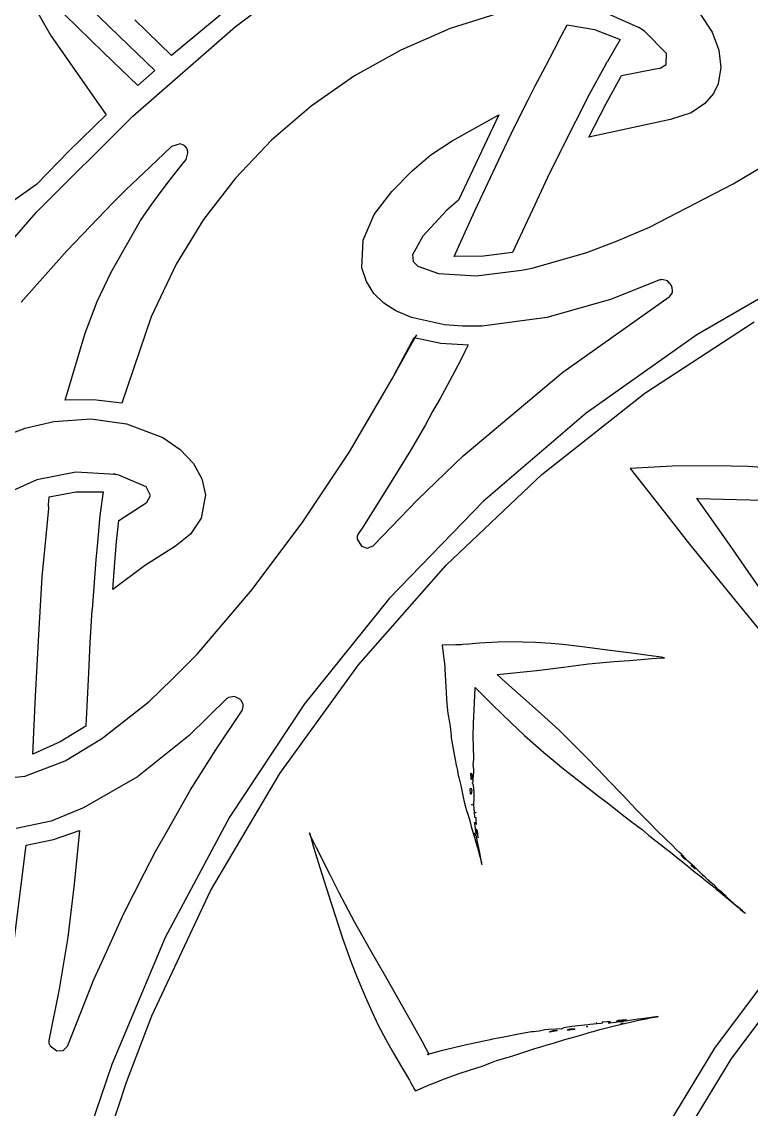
# Model space of a CAD drawing. Extents: x 0 to 285, y 0 to 248.
# Drawn here: x 76.47 to 109.45, y 144.62 to 193.77 of the extents above; entities that cross this region are included whole.
import ezdxf

# ---------------------------------------------------------------- set-up
doc = ezdxf.new("R2010")
doc.units = 0

msp = doc.modelspace()

# ---------------------------------------------------------------- linework, layer by layer
at = {"layer": 'Layer 1'}
for p, q in [((86.124436, 193.533837), (91.027677, 197.243926)), ((76.687556, 195.08072), (77.768506, 193.15303)), ((78.825856, 195.101458), (80.881536, 193.113628)), ((86.491909, 194.940247), (83.248866, 192.246602)), ((98.197227, 194.20454), (95.846774, 193.454391)), ((104.353907, 193.513332), (102.693504, 194.237372)), ((80.17226, 192.38095), (78.40426, 194.08925)), ((83.248866, 192.246602), (81.590926, 193.848692)), ((107.161235, 194.100692), (107.682691, 193.294145)), ((77.768506, 193.15303), (80.280896, 189.55259)), ((81.491221, 189.501257), (86.124436, 193.533837)), ((95.846774, 193.454391), (93.613546, 192.488623)), ((100.753432, 192.91521), (101.135476, 193.623305)), ((101.135476, 193.623305), (102.364802, 193.40957)), ((102.364802, 193.40957), (103.532756, 192.970469)), ((104.367832, 193.506815), (104.353907, 193.513332)), ((104.62633, 193.336607), (104.367832, 193.506815)), ((105.613655, 192.336247), (104.62633, 193.336607)), ((107.682691, 193.294145), (107.98972, 192.481679)), ((80.881536, 193.113628), (82.481556, 191.567538)), ((100.160444, 191.781079), (100.748544, 192.900839)), ((100.748544, 192.900839), (100.752546, 192.913875)), ((100.752546, 192.913875), (100.753432, 192.91521)), ((103.532756, 192.970469), (102.948655, 191.976181)), ((81.71776, 190.887), (80.17226, 192.38095)), ((93.613546, 192.488623), (91.511499, 191.318754)), ((105.601654, 191.84088), (105.613655, 192.336247)), ((107.98972, 192.481679), (108.079824, 191.693267)), ((99.690113, 190.871969), (100.160444, 191.781079)), ((102.80037, 191.712201), (102.121612, 190.483561)), ((102.930138, 191.945071), (102.80037, 191.712201)), ((102.948655, 191.976181), (102.930138, 191.945071)), ((105.339752, 191.672893), (105.601654, 191.84088)), ((108.079824, 191.693267), (107.950503, 190.958882)), ((82.481556, 191.567538), (81.7179, 190.887)), ((91.511499, 191.318754), (89.554588, 189.956298)), ((102.877439, 190.043549), (103.557086, 191.269519)), ((103.557086, 191.269519), (103.592044, 191.33307)), ((103.592044, 191.33307), (105.126734, 191.633193)), ((105.126734, 191.633193), (105.339752, 191.672893)), ((81.7179, 190.887), (81.71776, 190.887)), ((99.36466, 190.2338), (99.690113, 190.871969)), ((107.950503, 190.958882), (107.747483, 190.530832)), ((98.7456, 189.01923), (99.36466, 190.2338)), ((102.121612, 190.483561), (100.904522, 188.063311)), ((107.747483, 190.530832), (107.359572, 190.067049)), ((89.554588, 189.956298), (87.75677, 188.412772)), ((102.110983, 188.543079), (102.877439, 190.043549)), ((107.359572, 190.067049), (106.729874, 189.648177)), ((77.144426, 185.16147), (81.491221, 189.501257)), ((80.280896, 189.55259), (78.6171, 187.933)), ((95.923964, 188.385861), (98.038904, 189.558061)), ((98.038904, 189.558061), (96.222754, 185.707861)), ((105.801493, 189.354862), (102.110983, 188.543079)), ((106.729874, 189.648177), (105.801493, 189.354862)), ((98.153049, 187.745558), (98.7457, 189.019)), ((98.7457, 189.019), (98.7456, 189.01923)), ((83.629712, 188.247681), (83.245004, 188.133172)), ((83.785552, 188.191539), (83.629712, 188.247681)), ((87.75677, 188.412772), (86.132, 186.699693)), ((94.973525, 187.747988), (95.923964, 188.385861)), ((108.635214, 186.441775), (112.283998, 188.628303)), ((78.61699, 187.93273), (77.13726, 186.41597)), ((78.6171, 187.933), (78.61699, 187.93273)), ((83.245004, 188.133172), (82.264345, 187.198735)), ((83.834585, 188.165614), (83.785552, 188.191539)), ((83.849991, 188.145912), (83.834585, 188.165614)), ((83.878431, 188.125767), (83.849991, 188.145912)), ((83.912947, 188.066958), (83.878431, 188.125767)), ((83.901833, 187.547147), (83.98464, 187.835273)), ((83.950129, 188.002961), (83.912947, 188.066958)), ((83.975608, 187.907415), (83.950129, 188.002961)), ((83.98464, 187.835273), (83.975608, 187.907415)), ((94.125448, 187.032047), (94.973525, 187.747988)), ((96.957889, 185.226948), (98.153049, 187.745558)), ((100.888822, 188.034276), (100.238207, 186.721796)), ((100.904522, 188.063311), (100.888822, 188.034276)), ((83.650297, 187.230878), (83.901833, 187.547147)), ((82.264345, 187.198735), (81.182655, 186.165335)), ((83.199371, 186.651815), (83.650297, 187.230878)), ((93.196724, 186.101111), (94.125448, 187.032047)), ((77.13726, 186.41597), (76.047465, 185.648704)), ((82.857623, 186.211704), (83.199371, 186.651815)), ((86.132, 186.699693), (84.694233, 184.828577)), ((100.238207, 186.721796), (99.675143, 185.492856)), ((104.855078, 184.482324), (108.635214, 186.441775)), ((81.182655, 186.165335), (80.610258, 185.60301)), ((82.356182, 185.518428), (82.857623, 186.211704)), ((92.401298, 185.053987), (93.196724, 186.101111)), ((80.610258, 185.60301), (78.516208, 183.40867)), ((81.842594, 184.786931), (82.356182, 185.518428)), ((96.222754, 185.707861), (95.686354, 185.251308)), ((99.675143, 185.492856), (98.659083, 183.344886)), ((73.100442, 180.529761), (77.144426, 185.16147)), ((84.694233, 184.828577), (83.457427, 182.81094)), ((91.908514, 183.896986), (92.401298, 185.053987)), ((95.686354, 185.251308), (94.602199, 184.069222)), ((96.014263, 183.153048), (96.957889, 185.226948)), ((80.515144, 182.443861), (81.842594, 184.786931)), ((103.367348, 183.845349), (104.855078, 184.482324)), ((91.84564, 182.640987), (91.908514, 183.896986)), ((94.602199, 184.069222), (94.141004, 183.234438)), ((102.013388, 183.332947), (103.367348, 183.845349)), ((78.516208, 183.40867), (76.447048, 181.08886)), ((98.659083, 183.344886), (97.342372, 183.170403)), ((99.550628, 182.626932), (102.013388, 183.332947)), ((94.141004, 183.234438), (94.163499, 182.93353)), ((94.163499, 182.93353), (94.371653, 182.715073)), ((97.342372, 183.170403), (96.014263, 183.153048)), ((79.886455, 181.122341), (80.515144, 182.443861)), ((83.457427, 182.81094), (82.325667, 180.42373)), ((92.050166, 182.030355), (91.84564, 182.640987)), ((94.371653, 182.715073), (95.313055, 182.393027)), ((95.313055, 182.393027), (97.009879, 182.282017)), ((97.009879, 182.282017), (99.060445, 182.536867)), ((99.060445, 182.536867), (99.550628, 182.626932)), ((112.307467, 182.698102), (106.988873, 179.622702)), ((92.385236, 181.490208), (92.050166, 182.030355)), ((105.314011, 182.097485), (103.095396, 181.215411)), ((105.38245, 182.109779), (105.314011, 182.097485)), ((105.407486, 182.114077), (105.38245, 182.109779)), ((105.671183, 182.052876), (105.407486, 182.114077)), ((105.850857, 181.850394), (105.671183, 182.052876)), ((105.880631, 181.745808), (105.850857, 181.850394)), ((92.834774, 181.040823), (92.385236, 181.490208)), ((105.744931, 181.331469), (105.775744, 181.363617)), ((105.775744, 181.363617), (105.85855, 181.473684)), ((105.85855, 181.473684), (105.889217, 181.566269)), ((105.892039, 181.604042), (105.880631, 181.745808)), ((105.889217, 181.566269), (105.892039, 181.604042)), ((79.345167, 179.695791), (79.886455, 181.122341)), ((93.3827, 180.702477), (92.834774, 181.040823)), ((103.095396, 181.215411), (100.213841, 180.399105)), ((100.935369, 177.933855), (105.744931, 181.331469)), ((82.325667, 180.42373), (81.001477, 176.52894)), ((94.089457, 180.397615), (93.3827, 180.702477)), ((95.578817, 180.066086), (94.089457, 180.397615)), ((100.213841, 180.399105), (97.290971, 180.006534)), ((96.400676, 180.01261), (95.578817, 180.066086)), ((97.290971, 180.006534), (96.400676, 180.01261)), ((104.638822, 176.983489), (109.590858, 180.208951)), ((78.432057, 176.662411), (79.345167, 179.695791)), ((93.225067, 177.623624), (94.265529, 179.522107)), ((93.588148, 178.334085), (94.216837, 179.500655)), ((94.317241, 179.618233), (94.171191, 179.35447)), ((94.216837, 179.500655), (95.423952, 179.247563)), ((94.265529, 179.522107), (94.317241, 179.618233)), ((106.988873, 179.622702), (101.994376, 176.080917)), ((94.171191, 179.35447), (93.328168, 177.833386)), ((95.423952, 179.247563), (96.654557, 179.165127)), ((96.654557, 179.165127), (96.507903, 178.864278)), ((96.353245, 178.553489), (96.038308, 177.939317)), ((96.507903, 178.864278), (96.353245, 178.553489)), ((93.328168, 177.833386), (93.588148, 178.334085)), ((96.038308, 177.939317), (95.384436, 176.740747)), ((96.429851, 174.142289), (100.935369, 177.933855)), ((91.293935, 174.331406), (93.225067, 177.623624)), ((99.982847, 173.312134), (104.638822, 176.983489)), ((79.72141, 176.685064), (78.432057, 176.662411)), ((81.001477, 176.52894), (79.72141, 176.685064)), ((95.384436, 176.740747), (95.048761, 176.15175)), ((95.048761, 176.15175), (94.723898, 175.551949)), ((101.994376, 176.080917), (97.354393, 172.101358)), ((76.632288, 175.39154), (77.925459, 175.696862)), ((77.925459, 175.696862), (79.600279, 175.818037)), ((79.600279, 175.818037), (81.208739, 175.598649)), ((81.208739, 175.598649), (82.846229, 174.972774)), ((94.723898, 175.551949), (94.049435, 174.382119)), ((75.392679, 174.92783), (76.632288, 175.39154)), ((82.846229, 174.972774), (83.639252, 174.427224)), ((83.639252, 174.427224), (84.234264, 173.795666)), ((89.178266, 171.158421), (91.293935, 174.331406)), ((94.049435, 174.382119), (92.907755, 172.534409)), ((94.356391, 172.165709), (96.429851, 174.142289)), ((84.234264, 173.795666), (84.617626, 173.10453)), ((105.877663, 173.676843), (103.976493, 173.583369)), ((103.976493, 173.583369), (105.693983, 171.385629)), ((107.769503, 173.692397), (105.877663, 173.676843)), ((109.314563, 173.664843), (107.769503, 173.692397)), ((110.849853, 173.549595), (109.314563, 173.664843)), ((77.160771, 173.059598), (75.788494, 172.450924)), ((78.922214, 173.410962), (77.160771, 173.059598)), ((80.715441, 173.308614), (78.922214, 173.410962)), ((80.858245, 173.277357), (80.624384, 173.328645)), ((80.624384, 173.328645), (80.715441, 173.308614)), ((82.103625, 172.744804), (80.858245, 173.277357)), ((84.617626, 173.10453), (84.775699, 172.380244)), ((95.657562, 169.211294), (99.982847, 173.312134)), ((77.705071, 172.300885), (78.916957, 172.52717)), ((78.916957, 172.52717), (80.149761, 172.519088)), ((80.149761, 172.519088), (80.018957, 171.563465)), ((82.296202, 172.352394), (82.103625, 172.744804)), ((92.907755, 172.534409), (91.886065, 170.924329)), ((77.676928, 171.933804), (77.705071, 172.300885)), ((80.863873, 171.22656), (82.093553, 172.018644)), ((82.093553, 172.018644), (82.109402, 172.028716)), ((82.109402, 172.028716), (82.296202, 172.352394)), ((84.775699, 172.380244), (84.577345, 171.325514)), ((92.380411, 170.091659), (94.356391, 172.165709)), ((97.354393, 172.101358), (93.099339, 167.712641)), ((106.999489, 172.223373), (107.021, 172.229)), ((107.001267, 172.213005), (106.999489, 172.223373)), ((107.002896, 172.209152), (107.001267, 172.213005)), ((107.054596, 172.137307), (107.002896, 172.209152)), ((107.021, 172.229), (107.02054, 172.22873)), ((107.02054, 172.22873), (107.025279, 172.226359)), ((107.025279, 172.226359), (111.588899, 172.09674)), ((107.158143, 171.993614), (107.054596, 172.137307)), ((77.568936, 170.51333), (77.692628, 171.76641)), ((77.692628, 171.76641), (77.676928, 171.933804)), ((80.018808, 171.563315), (80.005772, 171.452362)), ((80.018957, 171.563465), (80.018808, 171.563315)), ((107.570108, 171.417811), (107.158143, 171.993614)), ((80.005329, 171.450288), (79.893784, 170.237648)), ((80.005772, 171.452362), (80.005329, 171.450288)), ((80.758994, 170.283823), (80.863873, 171.22656)), ((84.577345, 171.325514), (84.094917, 170.60506)), ((86.88355, 168.112414), (89.178266, 171.158421)), ((105.693983, 171.385629), (106.601, 170.234)), ((108.568398, 169.993781), (107.570108, 171.417811)), ((84.094917, 170.60506), (83.415515, 170.066354)), ((91.668898, 170.589987), (91.641804, 170.524068)), ((91.688896, 170.639169), (91.668898, 170.589987)), ((91.886065, 170.924329), (91.688896, 170.639169)), ((77.401395, 168.67704), (77.568936, 170.51333)), ((79.893784, 170.237648), (79.825935, 169.441565)), ((80.685813, 169.330421), (80.758994, 170.283823)), ((83.415515, 170.066354), (82.016375, 169.178131)), ((91.641804, 170.524068), (91.634842, 170.427187)), ((91.634842, 170.427187), (91.63647, 170.387633)), ((91.63647, 170.387633), (91.825937, 170.07166)), ((91.825937, 170.07166), (92.090053, 169.976189)), ((92.090053, 169.976189), (92.3533, 170.074031)), ((92.3533, 170.074031), (92.380411, 170.091659)), ((106.601, 170.234), (108.4164, 167.99167)), ((109.314706, 168.924391), (108.568398, 169.993781)), ((79.825935, 169.441565), (79.647571, 167.200865)), ((80.588935, 168.113631), (80.685813, 169.330421)), ((82.016375, 169.178131), (80.588935, 168.113631)), ((91.697595, 164.697374), (95.657562, 169.211294)), ((77.240963, 166.06185), (77.401395, 168.67704)), ((110.525276, 167.186471), (109.314706, 168.924391)), ((84.415277, 165.201124), (86.88355, 168.112414)), ((93.099339, 167.712641), (89.259628, 162.943379)), ((108.4164, 167.99167), (110.17048, 165.84237)), ((79.646385, 167.188126), (79.587119, 166.433224)), ((79.646828, 167.192568), (79.646385, 167.188126)), ((79.647571, 167.200865), (79.646828, 167.192568)), ((79.587119, 166.433224), (79.554528, 165.700395)), ((77.0909, 163.28963), (77.240963, 166.06185)), ((79.554528, 165.700395), (79.491276, 164.337695)), ((96.687221, 165.644052), (96.405022, 165.615759)), ((97.168364, 165.678864), (96.687221, 165.644052)), ((97.444194, 165.696195), (97.168364, 165.678864)), ((97.993483, 165.723305), (97.444194, 165.696195)), ((98.539216, 165.741367), (97.993483, 165.723305)), ((99.106279, 165.731292), (98.539216, 165.741367)), ((99.69275, 165.715443), (99.106279, 165.731292)), ((100.40632, 165.668187), (99.69275, 165.715443)), ((100.937535, 165.62256), (100.40632, 165.668187)), ((83.267227, 164.051734), (84.415277, 165.201124)), ((96.101935, 165.603759), (95.483022, 165.585096)), ((95.483022, 165.585096), (95.508205, 165.337709)), ((95.508205, 165.337709), (95.555, 164.969)), ((96.256144, 165.607611), (96.101935, 165.603759)), ((96.333324, 165.609389), (96.256144, 165.607611)), ((96.405022, 165.615759), (96.333324, 165.609389)), ((101.809601, 165.519902), (100.937535, 165.62256)), ((103.067721, 165.352657), (101.809601, 165.519902)), ((104.156371, 165.208521), (103.067721, 165.352657)), ((105.037779, 165.090753), (104.156371, 165.208521)), ((88.137573, 159.786781), (91.697595, 164.697374)), ((95.555, 164.969), (95.582257, 164.76087)), ((95.555, 164.969), (95.555, 164.969)), ((95.582257, 164.76087), (95.588923, 164.709466)), ((95.588923, 164.709466), (95.591745, 164.661618)), ((95.591745, 164.661618), (95.597376, 164.566227)), ((100.957217, 164.60147), (102.096087, 164.749606)), ((102.096087, 164.749606), (103.242367, 164.852411)), ((103.242367, 164.852411), (103.953417, 164.901002)), ((103.953417, 164.901002), (104.963997, 164.983958)), ((104.963997, 164.983958), (105.416117, 165.02514)), ((105.378638, 165.043202), (105.037779, 165.090753)), ((105.524813, 165.026396), (105.378638, 165.043202)), ((105.416117, 165.02514), (105.524813, 165.026396)), ((79.491276, 164.337695), (79.362247, 161.933895)), ((95.597376, 164.566227), (95.618113, 164.188778)), ((95.618113, 164.188778), (95.626411, 164.019445)), ((97.966057, 164.269941), (99.765017, 164.445334)), ((98.354471, 163.89975), (97.966057, 164.269941)), ((99.765017, 164.445334), (100.957217, 164.60147)), ((82.233537, 163.044704), (83.267227, 164.051734)), ((95.626411, 164.019445), (95.62967, 163.961821)), ((95.62967, 163.961821), (95.632335, 163.92049)), ((95.632335, 163.92049), (95.643003, 163.755023)), ((95.643003, 163.755023), (95.664186, 163.424823)), ((96.945271, 162.984583), (96.975784, 163.683489)), ((96.975784, 163.683489), (97.018005, 163.639047)), ((99.150701, 163.191807), (98.354471, 163.89975)), ((76.975777, 160.666155), (77.091, 163.29)), ((77.091, 163.29), (77.0909, 163.28963)), ((85.742746, 163.180835), (84.040516, 161.507195)), ((85.802013, 163.218167), (85.742746, 163.180835)), ((85.823789, 163.231943), (85.802013, 163.218167)), ((86.092337, 163.275037), (85.823789, 163.231943)), ((86.33708, 163.156395), (86.092337, 163.275037)), ((95.664186, 163.424823), (95.692033, 162.947975)), ((97.018005, 163.639047), (97.756611, 162.902219)), ((99.952561, 162.492012), (99.150701, 163.191807)), ((80.218757, 161.460244), (82.233537, 163.044704)), ((89.259628, 162.943379), (85.865676, 157.822185)), ((86.404334, 163.07166), (86.33708, 163.156395)), ((86.468327, 162.945597), (86.404334, 163.07166)), ((86.434108, 162.639556), (86.450996, 162.681181)), ((86.450996, 162.681181), (86.486401, 162.813467)), ((86.479735, 162.909755), (86.468327, 162.945597)), ((86.486401, 162.813467), (86.479735, 162.909755)), ((95.692033, 162.947975), (95.730994, 162.496456)), ((96.894013, 162.07177), (96.945271, 162.984583)), ((97.756611, 162.902219), (98.605873, 162.0691)), ((85.251098, 160.856296), (86.434108, 162.639556)), ((95.730994, 162.496456), (95.746104, 162.430388)), ((95.746104, 162.430388), (95.794395, 162.185518)), ((100.768343, 161.743483), (99.952561, 162.492012)), ((79.362247, 161.933895), (78.207909, 161.226803)), ((95.794395, 162.185518), (95.845059, 161.918725)), ((95.845059, 161.918725), (95.886388, 161.498316)), ((96.883645, 161.551367), (96.897866, 161.981998)), ((96.897866, 161.981998), (96.894013, 162.07177)), ((98.605873, 162.0691), (99.200489, 161.514034)), ((102.076233, 160.442853), (100.768343, 161.743483)), ((78.207909, 161.226803), (76.975777, 160.666155)), ((78.427056, 160.363302), (80.044846, 161.340254)), ((80.044846, 161.340254), (80.218757, 161.460244)), ((84.040516, 161.507195), (81.701006, 159.645425)), ((95.886388, 161.498316), (95.889794, 161.410175)), ((95.889794, 161.410175), (95.919428, 161.23108)), ((95.919428, 161.23108), (96.065935, 160.41085)), ((96.875646, 161.483224), (96.883645, 161.551367)), ((96.895645, 160.982379), (96.875646, 161.483224)), ((99.200489, 161.514034), (99.571571, 161.177908)), ((84.105708, 159.048596), (85.251098, 160.856296)), ((96.908384, 160.485973), (96.895645, 160.982379)), ((99.571571, 161.177908), (100.072713, 160.737055)), ((100.072713, 160.737055), (100.491494, 160.390419)), ((76.662756, 159.685864), (78.427056, 160.363302)), ((96.065935, 160.41085), (96.1163, 160.170132)), ((96.887655, 160.196221), (96.905717, 160.41798)), ((96.905717, 160.41798), (96.908384, 160.485973)), ((100.491494, 160.390419), (100.89324, 160.056519)), ((102.845059, 159.638771), (102.076233, 160.442853)), ((85.012126, 154.49592), (88.137573, 159.786781)), ((96.1163, 160.170132), (96.171407, 159.932521)), ((96.171407, 159.932521), (96.202666, 159.694326)), ((96.775944, 159.796233), (96.7854, 159.81)), ((96.791498, 159.53581), (96.775944, 159.796233)), ((96.7854, 159.81), (96.785424, 159.810012)), ((96.785424, 159.810012), (96.811346, 159.798159)), ((96.811346, 159.798159), (96.830162, 159.662616)), ((96.887062, 159.559531), (96.911951, 159.846768)), ((96.914023, 159.977869), (96.887655, 160.196221)), ((96.911951, 159.846768), (96.914023, 159.977869)), ((100.89324, 160.056519), (102.54555, 158.769219)), ((75.410713, 159.547208), (76.624983, 159.674753)), ((76.624983, 159.674753), (76.662756, 159.685864)), ((81.701006, 159.645425), (79.336456, 158.279315)), ((96.202666, 159.694326), (96.225328, 159.609002)), ((96.225328, 159.609002), (96.317767, 159.247402)), ((96.317767, 159.247402), (96.425313, 158.72848)), ((96.801867, 159.521442), (96.791498, 159.53581)), ((96.824975, 159.538181), (96.801867, 159.521442)), ((96.830162, 159.662616), (96.824975, 159.538181)), ((96.855067, 159.365185), (96.873287, 159.452287)), ((96.896248, 159.256453), (96.855067, 159.365185)), ((96.873287, 159.452287), (96.887062, 159.559531)), ((96.917133, 159.109796), (96.896248, 159.256453)), ((103.005643, 159.473008), (102.845059, 159.638771)), ((103.645158, 158.807579), (103.005643, 159.473008)), ((83.040168, 157.192896), (84.105708, 159.048596)), ((96.748095, 159.048891), (96.7605, 159.122)), ((96.757575, 158.901498), (96.748095, 159.048891)), ((96.760834, 158.877647), (96.757575, 158.901498)), ((96.7605, 159.122), (96.760538, 159.121625)), ((96.760538, 159.121625), (96.78661, 159.109924)), ((96.779498, 158.851872), (96.760834, 158.877647)), ((96.790163, 158.860019), (96.779498, 158.851872)), ((96.78661, 159.109924), (96.820976, 159.021337)), ((96.820976, 159.021337), (96.790163, 158.860019)), ((96.92276, 158.958993), (96.917133, 159.109796)), ((96.918911, 158.726724), (96.92276, 158.958993)), ((102.54555, 158.769219), (102.663612, 158.68256)), ((104.253403, 158.17193), (103.645158, 158.807579)), ((79.29631, 158.258131), (77.799601, 157.636729)), ((79.336456, 158.279315), (79.29631, 158.258131)), ((96.425313, 158.72848), (96.475086, 158.515016)), ((96.475086, 158.515016), (96.552561, 158.222151)), ((96.829124, 158.358134), (96.825421, 158.400354)), ((96.825421, 158.400354), (96.83253, 158.397532)), ((96.836975, 158.356062), (96.829124, 158.358134)), ((96.83253, 158.397532), (96.836975, 158.356062)), ((96.914909, 158.34098), (96.918911, 158.726724)), ((96.93165, 158.258024), (96.914909, 158.34098)), ((96.944094, 157.999526), (96.93165, 158.258024)), ((102.663612, 158.68256), (102.932629, 158.482724)), ((102.932629, 158.482724), (103.410662, 158.109717)), ((85.865676, 157.822185), (82.947898, 152.377675)), ((96.552561, 158.222151), (96.570782, 158.15801)), ((96.570782, 158.15801), (96.649739, 157.903511)), ((96.649739, 157.903511), (96.728103, 157.651385)), ((96.955202, 157.84576), (96.944094, 157.999526)), ((96.972832, 157.790949), (96.955202, 157.84576)), ((97.008237, 157.80221), (96.972832, 157.790949)), ((96.985229, 158.038964), (96.98197, 158.015114)), ((96.98197, 158.015114), (96.9876, 158.004)), ((96.989079, 158.02178), (96.985229, 158.038964)), ((96.9876, 158.004), (96.989079, 158.02178)), ((96.9876, 158.004), (96.9876, 158.004)), ((97.020372, 157.634962), (97.008237, 157.80221)), ((103.410662, 158.109717), (103.753598, 157.835519)), ((103.753598, 157.835519), (104.081275, 157.576132)), ((104.83217, 157.570052), (104.253403, 158.17193)), ((77.799601, 157.636729), (76.21168, 157.313023)), ((96.728103, 157.651385), (96.792097, 157.394961)), ((96.792097, 157.394961), (96.823946, 157.290082)), ((96.823946, 157.290082), (96.937419, 156.913965)), ((96.953266, 157.515861), (96.947635, 157.579262)), ((96.947635, 157.579262), (97.028814, 157.491271)), ((96.983486, 157.29899), (96.953266, 157.515861)), ((97.006891, 157.173666), (96.983486, 157.29899)), ((97.028814, 157.491271), (97.020372, 157.634962)), ((97.0221, 157.281), (97.072172, 157.02102)), ((97.07632, 157.199834), (97.0221, 157.281)), ((97.0221, 157.281), (97.0221, 157.281)), ((104.081275, 157.576132), (104.131793, 157.54029)), ((104.131793, 157.54029), (104.316084, 157.40519)), ((104.316084, 157.40519), (104.515615, 157.255869)), ((104.893054, 157.512871), (104.83217, 157.570052)), ((105.172143, 157.231561), (104.893054, 157.512871)), ((76.676203, 156.54677), (77.901795, 156.802579)), ((77.901795, 156.802579), (79.0811, 157.223)), ((79.0811, 157.223), (78.836526, 154.79653)), ((79.0811, 157.223), (79.0811, 157.223)), ((82.51326, 156.262012), (83.040168, 157.192896)), ((89.532321, 156.972277), (89.474643, 157.103749)), ((89.474643, 157.103749), (89.534842, 156.915246)), ((89.801041, 156.435877), (89.532321, 156.972277)), ((89.534842, 156.915246), (89.6649, 156.464)), ((96.934451, 157.025508), (96.919775, 157.10566)), ((96.919775, 157.10566), (96.9415, 157.037)), ((96.941117, 157.010252), (96.934451, 157.025508)), ((96.937419, 156.913965), (97.002894, 156.681696)), ((96.94156, 157.03647), (96.941117, 157.010252)), ((96.9415, 157.037), (96.94156, 157.03647)), ((97.011186, 157.097822), (97.006891, 157.173666)), ((97.019334, 157.000348), (97.011186, 157.097822)), ((97.094439, 156.624674), (97.019334, 157.000348)), ((97.072172, 157.02102), (97.089356, 156.913031)), ((97.105353, 156.916302), (97.07632, 157.199834)), ((97.089356, 156.913031), (97.099872, 156.889773)), ((97.099872, 156.889773), (97.105353, 156.916302)), ((104.515615, 157.255869), (104.81396, 157.010556)), ((104.81396, 157.010556), (104.874397, 156.95767)), ((104.874397, 156.95767), (105.00624, 156.854569)), ((105.00624, 156.854569), (105.613596, 156.376533)), ((105.212879, 157.18638), (105.172143, 157.231561)), ((105.543962, 156.869075), (105.212879, 157.18638)), ((105.871492, 156.55221), (105.543962, 156.869075)), ((76.128696, 152.235791), (76.676203, 156.54677)), ((89.6649, 156.464), (90.018056, 155.29802)), ((89.6649, 156.464), (89.6649, 156.464)), ((90.398028, 155.235677), (89.801041, 156.435877)), ((97.002894, 156.681696), (97.073704, 156.43031)), ((97.073704, 156.43031), (97.170436, 156.074338)), ((97.129844, 156.434456), (97.094439, 156.624674)), ((97.174435, 156.199218), (97.129844, 156.434456)), ((105.613596, 156.376533), (105.794323, 156.23521)), ((105.915044, 156.508215), (105.871492, 156.55221)), ((106.053846, 156.362893), (105.915044, 156.508215)), ((106.206573, 156.226015), (106.053846, 156.362893)), ((82.027522, 155.309053), (82.51326, 156.262012)), ((97.170436, 156.074338), (97.180954, 156.040415)), ((97.23695, 155.861912), (97.174435, 156.199218)), ((97.180954, 156.040415), (97.200952, 155.991678)), ((97.200952, 155.991678), (97.239467, 155.825768)), ((97.252799, 155.774807), (97.23695, 155.861912)), ((97.239467, 155.825768), (97.252799, 155.774807)), ((105.794323, 156.23521), (105.974604, 156.09551)), ((105.974604, 156.09551), (106.14659, 155.951227)), ((106.14659, 155.951227), (106.212348, 155.90071)), ((106.292344, 156.141134), (106.206573, 156.226015)), ((106.212348, 155.90071), (106.489208, 155.685171)), ((106.27871, 156.090616), (106.272784, 156.100688)), ((106.272784, 156.100688), (106.289, 156.097)), ((106.456919, 155.925592), (106.27871, 156.090616)), ((106.289, 156.097), (106.289525, 156.096542)), ((106.289525, 156.096542), (106.385963, 156.011808)), ((106.473663, 155.952706), (106.292344, 156.141134)), ((106.385963, 156.011808), (106.466696, 155.931222)), ((106.470102, 155.91774), (106.456919, 155.925592)), ((106.466696, 155.931222), (106.470102, 155.91774)), ((106.540323, 155.881896), (106.473663, 155.952706)), ((106.592024, 155.82353), (106.540323, 155.881896)), ((106.678101, 155.758201), (106.592024, 155.82353)), ((81.053822, 153.404623), (82.027522, 155.309053)), ((97.265582, 155.715564), (97.25536, 155.762079)), ((97.25536, 155.762079), (97.2641, 155.72)), ((97.2641, 155.72), (97.272098, 155.684158)), ((97.272098, 155.684158), (97.265582, 155.715564)), ((106.489208, 155.685171), (106.877768, 155.368902)), ((106.782834, 155.665765), (106.678101, 155.758201)), ((106.767708, 155.607692), (106.723117, 155.655836)), ((106.723117, 155.655836), (106.74, 155.652)), ((106.74, 155.652), (106.739562, 155.651244)), ((106.739562, 155.651244), (106.810371, 155.597904)), ((106.869923, 155.513924), (106.767708, 155.607692)), ((106.885343, 155.568884), (106.782834, 155.665765)), ((106.810371, 155.597904), (106.908585, 155.49066)), ((106.886958, 155.498966), (106.869923, 155.513924)), ((106.877768, 155.368902), (107.039679, 155.238098)), ((107.039851, 155.417935), (106.885343, 155.568884)), ((106.910363, 155.484451), (106.886958, 155.498966)), ((106.908585, 155.49066), (106.910363, 155.484451)), ((107.298347, 155.167288), (107.039851, 155.417935)), ((90.018056, 155.29802), (90.471798, 153.88437)), ((90.818141, 154.396631), (90.398028, 155.235677)), ((107.039679, 155.238098), (107.262476, 155.059299)), ((107.259669, 155.170544), (107.229891, 155.197504)), ((107.229891, 155.197504), (107.23404, 155.196319)), ((107.23404, 155.196319), (107.263518, 155.169951)), ((107.263518, 155.169951), (107.259669, 155.170544)), ((107.262476, 155.059299), (107.310917, 155.020352)), ((107.359677, 155.114848), (107.298347, 155.167288)), ((107.310917, 155.020352), (107.505419, 154.865694)), ((107.538324, 154.9479), (107.359677, 155.114848)), ((107.505419, 154.865694), (107.697846, 154.711635)), ((107.537776, 154.965888), (107.52489, 154.97685)), ((107.52489, 154.97685), (107.54, 154.961)), ((107.54933, 154.954184), (107.537776, 154.965888)), ((107.642746, 154.850426), (107.538324, 154.9479)), ((107.54, 154.961), (107.54933, 154.954184)), ((107.684515, 154.816503), (107.642746, 154.850426)), ((107.688367, 154.826133), (107.684515, 154.816503)), ((107.802136, 154.719772), (107.688367, 154.826133)), ((78.836526, 154.79653), (78.548846, 152.39806)), ((82.35588, 148.8412), (85.012126, 154.49592)), ((91.513344, 153.088891), (90.818141, 154.396631)), ((107.697846, 154.711635), (107.888645, 154.552535)), ((107.89961, 154.627925), (107.802136, 154.719772)), ((107.859614, 154.639183), (107.815765, 154.679479)), ((107.815765, 154.679479), (107.89961, 154.627925)), ((108.012488, 154.502023), (107.859614, 154.639183)), ((107.888645, 154.552535), (107.96864, 154.487652)), ((107.96864, 154.487652), (108.254839, 154.253154)), ((108.102999, 154.422916), (108.012488, 154.502023)), ((108.037, 154.493), (108.224985, 154.328419)), ((108.107659, 154.44367), (108.037, 154.493)), ((108.037, 154.493), (108.037, 154.493)), ((108.154846, 154.374329), (108.102999, 154.422916)), ((108.304829, 154.2625), (108.107659, 154.44367)), ((108.179306, 154.324391), (108.121386, 154.374909)), ((108.121386, 154.374909), (108.174, 154.332)), ((108.222102, 154.31226), (108.154846, 154.374329)), ((108.174, 154.332), (108.17426, 154.33165)), ((108.17426, 154.33165), (108.191442, 154.314911)), ((108.224985, 154.328419), (108.302164, 154.259684)), ((90.471798, 153.88437), (90.994123, 152.29784)), ((108.191442, 154.314911), (108.179306, 154.324391)), ((108.495708, 154.073613), (108.222102, 154.31226)), ((108.254839, 154.253154), (108.430082, 154.106943)), ((108.302164, 154.259684), (108.320977, 154.245166)), ((108.320977, 154.245166), (108.304829, 154.2625)), ((108.430082, 154.106943), (108.619992, 153.947846)), ((108.633771, 153.952142), (108.495708, 154.073613)), ((108.619992, 153.947846), (108.888267, 153.720604)), ((108.805164, 153.801486), (108.633771, 153.952142)), ((80.174932, 151.455013), (81.053822, 153.404623)), ((109.05092, 153.584319), (108.805164, 153.801486)), ((108.888267, 153.720604), (108.914043, 153.698977)), ((108.914043, 153.698977), (108.952854, 153.667721)), ((108.952854, 153.667721), (109.076103, 153.560914)), ((109.114324, 153.528177), (109.05092, 153.584319)), ((109.076103, 153.560914), (109.114324, 153.528177)), ((109.15878, 153.489999), (109.125003, 153.519633)), ((109.125003, 153.519633), (109.155224, 153.492968)), ((109.155224, 153.492968), (109.177, 153.474)), ((109.177, 153.474), (109.15878, 153.489999)), ((109.177, 153.474), (109.181741, 153.469851)), ((109.181741, 153.469851), (109.177, 153.474)), ((109.177, 153.474), (109.177, 153.474)), ((92.231655, 151.814181), (91.513344, 153.088891)), ((78.548846, 152.39806), (78.354048, 151.22349)), ((82.947898, 152.377675), (80.536708, 146.638461)), ((90.994123, 152.29784), (91.381794, 151.22667)), ((79.732154, 150.481612), (80.174932, 151.455013)), ((92.987146, 150.502291), (92.231655, 151.814181)), ((78.354048, 151.22349), (78.170211, 150.04521)), ((91.381794, 151.22667), (91.637182, 150.573391)), ((79.34078, 149.486878), (79.732154, 150.481612)), ((91.637182, 150.573391), (91.990634, 149.717313)), ((94.222746, 148.320101), (92.987146, 150.502291)), ((110.222632, 150.617185), (107.796866, 147.375305)), ((78.170211, 150.04521), (77.701361, 147.72866)), ((108.537947, 146.87565), (110.912219, 150.048707)), ((78.554772, 147.498448), (79.34078, 149.486878)), ((91.990634, 149.717313), (92.298756, 149.038555)), ((92.298756, 149.038555), (92.599918, 148.394903)), ((81.203195, 145.843767), (82.3559, 148.841)), ((82.3559, 148.841), (82.35588, 148.8412)), ((102.168162, 148.44955), (102.069503, 148.425996)), ((102.483099, 148.481249), (102.168162, 148.44955)), ((102.454703, 148.51978), (102.433818, 148.515039)), ((102.433818, 148.515039), (102.463, 148.514)), ((102.476479, 148.519927), (102.454703, 148.51978)), ((102.463, 148.514), (102.476479, 148.519927)), ((102.666639, 148.49873), (102.483099, 148.481249)), ((102.731965, 148.5171), (102.666639, 148.49873)), ((102.91772, 148.566282), (102.718189, 148.548502)), ((102.718189, 148.548502), (102.731965, 148.5171)), ((103.089557, 148.579022), (102.91772, 148.566282)), ((102.985135, 148.503028), (103.089557, 148.579022)), ((103.060833, 148.510287), (102.985135, 148.503028)), ((103.319631, 148.544359), (103.060833, 148.510287)), ((103.469099, 148.568653), (103.319631, 148.544359)), ((103.331924, 148.401549), (103.780186, 148.511616)), ((103.341, 148.58), (103.651049, 148.6308)), ((103.437437, 148.6308), (103.341, 148.58)), ((103.341, 148.58), (103.341, 148.58)), ((103.775779, 148.662352), (103.437437, 148.6308)), ((103.559907, 148.574134), (103.469099, 148.568653)), ((103.55149, 148.491963), (103.634, 148.513)), ((103.647036, 148.506777), (103.55149, 148.491963)), ((103.676047, 148.583317), (103.559907, 148.574134)), ((103.634, 148.513), (103.665259, 148.513147)), ((103.634, 148.513), (103.634, 148.513)), ((103.665259, 148.513147), (103.647036, 148.506777)), ((103.651049, 148.6308), (103.779928, 148.648131)), ((104.12386, 148.655165), (103.676047, 148.583317)), ((103.807628, 148.657907), (103.775779, 148.662352)), ((103.779928, 148.648131), (103.807628, 148.657907)), ((103.780186, 148.511616), (104.056902, 148.572943)), ((104.056902, 148.572943), (104.356136, 148.637233)), ((104.350656, 148.687161), (104.12386, 148.655165)), ((104.631077, 148.725972), (104.350656, 148.687161)), ((104.356136, 148.637233), (104.780101, 148.720932)), ((105.032823, 148.776637), (104.631077, 148.725972)), ((104.780101, 148.720932), (104.820247, 148.729963)), ((104.820247, 148.729963), (104.878317, 148.746998)), ((104.878317, 148.746998), (105.075782, 148.778107)), ((105.13637, 148.788772), (105.032823, 148.776637)), ((105.075782, 148.778107), (105.13637, 148.788772)), ((105.207817, 148.798962), (105.152714, 148.791111)), ((105.152714, 148.791111), (105.202486, 148.797777)), ((105.202486, 148.797777), (105.245, 148.804)), ((105.245, 148.804), (105.207817, 148.798962)), ((105.245, 148.804), (105.245, 148.804)), ((92.599918, 148.394903), (92.927445, 147.770063)), ((94.585683, 147.670674), (94.222746, 148.320101)), ((98.934966, 148.00693), (98.342421, 147.886791)), ((99.523213, 148.11107), (98.934966, 148.00693)), ((99.604095, 148.120699), (99.523213, 148.11107)), ((99.868371, 148.142326), (99.604095, 148.120699)), ((100.125978, 148.202766), (99.868371, 148.142326)), ((100.281671, 148.222022), (100.125978, 148.202766)), ((100.624308, 148.243206), (100.281671, 148.222022)), ((100.33324, 148.111697), (100.346, 148.137)), ((100.350278, 148.105181), (100.33324, 148.111697)), ((100.345683, 148.137326), (100.505672, 148.175544)), ((100.346, 148.137), (100.345683, 148.137326)), ((100.658546, 148.159398), (100.350278, 148.105181)), ((100.505672, 148.175544), (100.653658, 148.189619)), ((100.752595, 148.246466), (100.624308, 148.243206)), ((100.653658, 148.189619), (100.674842, 148.171102)), ((100.674842, 148.171102), (100.658546, 148.159398)), ((100.857017, 148.242467), (100.752595, 148.246466)), ((100.983526, 148.295352), (100.857017, 148.242467)), ((101.156401, 148.334299), (100.983526, 148.295352)), ((101.029005, 147.772417), (101.639031, 147.938773)), ((101.152134, 148.190208), (101.164, 148.216)), ((101.239386, 148.188727), (101.152134, 148.190208)), ((101.335048, 148.359335), (101.156401, 148.334299)), ((101.164, 148.216), (101.164578, 148.215394)), ((101.164578, 148.215394), (101.267682, 148.258501)), ((101.413743, 148.216576), (101.239386, 148.188727)), ((101.267682, 148.258501), (101.461148, 148.251538)), ((101.611174, 148.38496), (101.335048, 148.359335)), ((101.441889, 148.222503), (101.413743, 148.216576)), ((101.471367, 148.242947), (101.441889, 148.222503)), ((101.461148, 148.251538), (101.471367, 148.242947)), ((102.069503, 148.425996), (101.611174, 148.38496)), ((101.639031, 147.938773), (101.889675, 148.009582)), ((101.889675, 148.009582), (102.230833, 148.109723)), ((102.054579, 148.346495), (102.004806, 148.338347)), ((102.004806, 148.338347), (102.007, 148.345)), ((102.007, 148.345), (102.00762, 148.34516)), ((102.00762, 148.34516), (102.056504, 148.353754)), ((102.056504, 148.353754), (102.054579, 148.346495)), ((102.230833, 148.109723), (102.304752, 148.131499)), ((102.304752, 148.131499), (102.600134, 148.221119)), ((102.600134, 148.221119), (102.90085, 148.30289)), ((102.90085, 148.30289), (103.2069, 148.36985)), ((103.2069, 148.36985), (103.331924, 148.401549)), ((77.701361, 147.72866), (77.701211, 147.674442)), ((77.701211, 147.674442), (77.702546, 147.606593)), ((77.702546, 147.606593), (77.749356, 147.484673)), ((77.749356, 147.484673), (78.054517, 147.252099)), ((78.340322, 147.269516), (78.53892, 147.475785)), ((78.53892, 147.475785), (78.554772, 147.498448)), ((92.927445, 147.770063), (93.280601, 147.147893)), ((94.760187, 147.344775), (94.585683, 147.670674)), ((96.576641, 147.532303), (95.438361, 147.259437)), ((97.652701, 147.750655), (96.576641, 147.532303)), ((97.75758, 147.779098), (97.652701, 147.750655)), ((98.26302, 147.878792), (97.75758, 147.779098)), ((98.342421, 147.886791), (98.26302, 147.878792)), ((99.661709, 147.356303), (99.944651, 147.44459)), ((99.944651, 147.44459), (100.223738, 147.534659)), ((100.223738, 147.534659), (100.504605, 147.601466)), ((100.504605, 147.601466), (100.604743, 147.635243)), ((100.604743, 147.635243), (101.029005, 147.772417)), ((78.054517, 147.252099), (78.340322, 147.269516)), ((93.280601, 147.147893), (93.641608, 146.535943)), ((94.844179, 147.180937), (94.760187, 147.344775)), ((94.833226, 147.104339), (94.836486, 147.112634)), ((94.837079, 147.092932), (94.833226, 147.104339)), ((94.836486, 147.112634), (94.844634, 147.123595)), ((94.853075, 147.079749), (94.837079, 147.092932)), ((94.854548, 147.160335), (94.844179, 147.180937)), ((94.844634, 147.123595), (94.856335, 147.136927)), ((94.859151, 147.079157), (94.853075, 147.079749)), ((94.859586, 147.150113), (94.854548, 147.160335)), ((94.856335, 147.136927), (94.862408, 147.143001)), ((94.863297, 147.086712), (94.859151, 147.079157)), ((94.862408, 147.143001), (94.859586, 147.150113)), ((94.87337, 147.102265), (94.863297, 147.086712)), ((94.877964, 147.106414), (94.87337, 147.102265)), ((94.915294, 147.117079), (94.877964, 147.106414)), ((94.990102, 147.138262), (94.915294, 147.117079)), ((95.13957, 147.179444), (94.990102, 147.138262)), ((95.438361, 147.259437), (95.13957, 147.179444)), ((97.936672, 146.817391), (98.417079, 146.957373)), ((98.417079, 146.957373), (98.518397, 146.981221)), ((98.518397, 146.981221), (98.722085, 147.04966)), ((98.722085, 147.04966), (99.661709, 147.356303)), ((107.796866, 147.375305), (105.68579, 143.904035)), ((80.536708, 146.638461), (79.530588, 143.667283)), ((93.641608, 146.535943), (93.963211, 146.00858)), ((96.758547, 146.392244), (97.281911, 146.562452)), ((97.281911, 146.562452), (97.356573, 146.594004)), ((97.356573, 146.594004), (97.634031, 146.702882)), ((97.634031, 146.702882), (97.936672, 146.817391)), ((106.471682, 143.478077), (108.537947, 146.87565)), ((93.963211, 146.00858), (94.008985, 145.927994)), ((95.45984, 145.941318), (96.203038, 146.215073)), ((96.203038, 146.215073), (96.758547, 146.392244)), ((80.200433, 142.799172), (81.203195, 145.843767)), ((94.008985, 145.927994), (94.053858, 145.844739)), ((94.053858, 145.844739), (94.143774, 145.678826)), ((94.143774, 145.678826), (94.233989, 145.513506)), ((94.233989, 145.513506), (94.256507, 145.472324)), ((94.285839, 145.450844), (94.371916, 145.488916)), ((94.371916, 145.488916), (94.756181, 145.665494)), ((94.756181, 145.665494), (94.969199, 145.752746)), ((94.969199, 145.752746), (95.178218, 145.833179)), ((95.178218, 145.833179), (95.282076, 145.872583)), ((95.282076, 145.872583), (95.331702, 145.891542)), ((95.331702, 145.891542), (95.357331, 145.901615)), ((95.357331, 145.901615), (95.45984, 145.941318)), ((94.256507, 145.472324), (94.285839, 145.450844))]:
    msp.add_line(p, q, dxfattribs=at)

doc.saveas('drawing.dxf')
